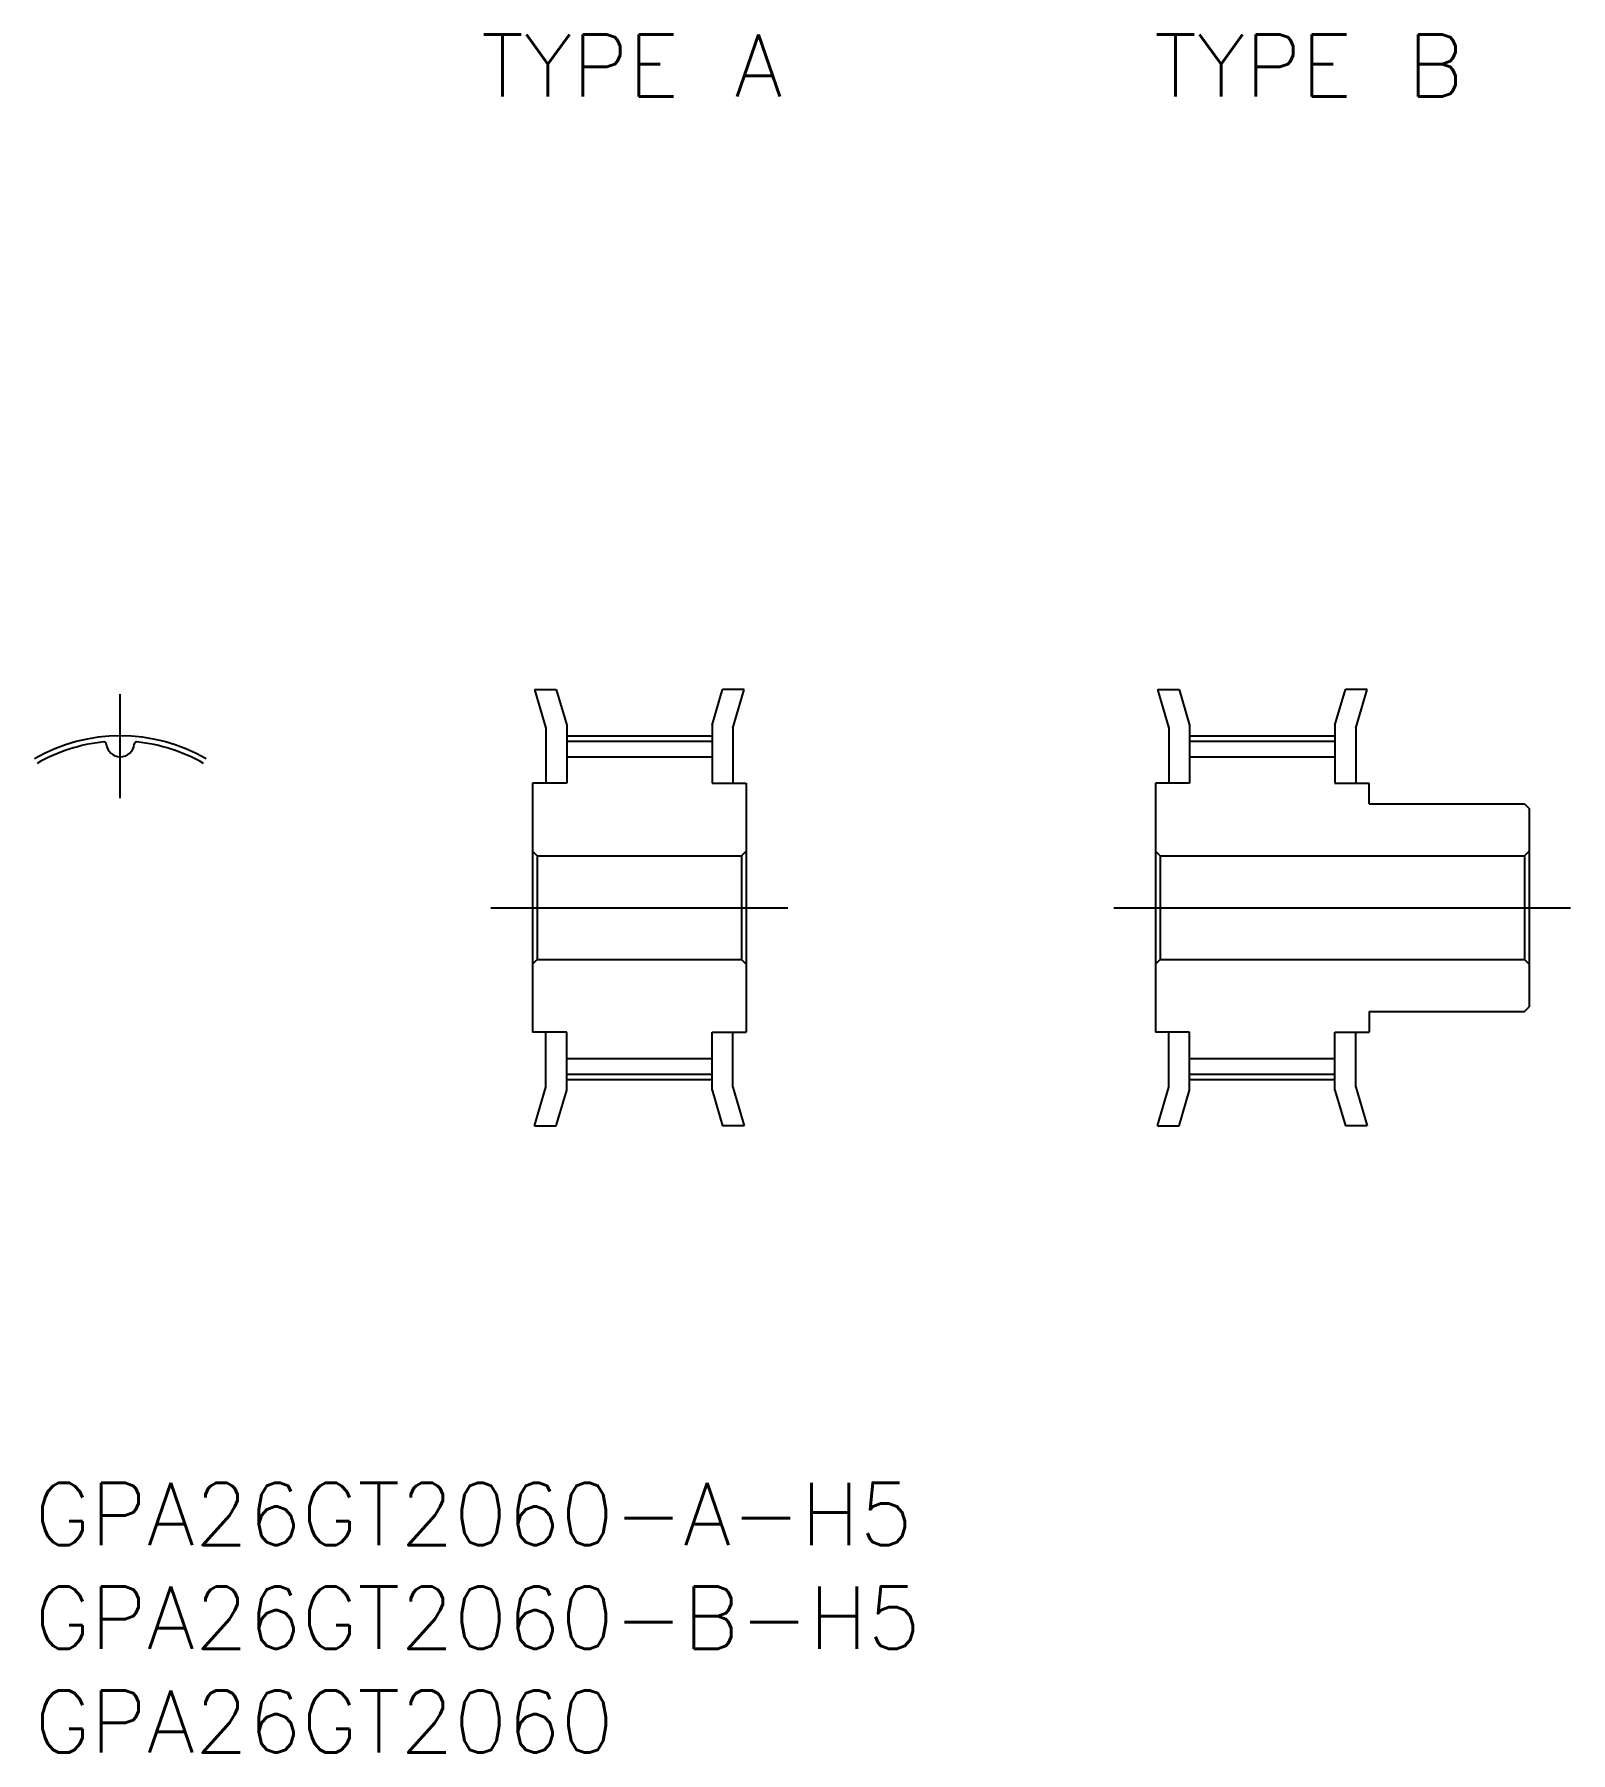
# Model space of a CAD drawing. Extents: x -4.1 to 69.8, y -40.7 to 42.1.
import ezdxf

# ---------------------------------------------------------------- set-up
doc = ezdxf.new("R2010")
doc.units = 0
doc.linetypes.add('CENTER', pattern=[50.8, 31.75, -6.35, 6.35, -6.35])
doc.layers.get('0').update_dxf_attribs({"linetype": 'CONTINUOUS'})
doc.layers.add('CENTER', color=1, linetype='CONTINUOUS')
doc.styles.get("Standard").update_dxf_attribs({"font": 'txt.shx', "height": 3, "bigfont": 'bigfont.shx'})

msp = doc.modelspace()

# ---------------------------------------------------------------- linework, layer by layer
at = {"color": 7, "linetype": 'CONTINUOUS'}
for p, q in [((19.95, 10.5), (20.5, 8.64)), ((19.95, 10.5), (20.993, 10.5)), ((20.993, 10.5), (21.5, 8.785)), ((28.5, 8.785), (29.007, 10.5)), ((30.05, 10.5), (29.007, 10.5)), ((29.5, 8.64), (30.05, 10.5)), ((49.95, 10.5), (50.5, 8.64)), ((49.95, 10.5), (50.993, 10.5)), ((50.993, 10.5), (51.5, 8.785)), ((58.5, 8.785), (59.007, 10.5)), ((60.05, 10.5), (59.007, 10.5)), ((59.5, 8.64), (60.05, 10.5)), ((20.5, 8.64), (20.5, 6)), ((21.5, 8.785), (21.5, 6)), ((28.5, 8.785), (28.5, 6)), ((29.5, 8.64), (29.5, 6)), ((50.5, 8.64), (50.5, 6)), ((51.5, 8.785), (51.5, 6)), ((58.5, 8.785), (58.5, 6)), ((59.5, 8.64), (59.5, 6)), ((21.5, 8.02), (28.5, 8.02)), ((51.5, 8.02), (58.5, 8.02)), ((21.5, 7.27), (28.5, 7.27)), ((51.5, 7.27), (58.5, 7.27)), ((19.85, 6), (19.85, -6)), ((21.5, 6), (19.85, 6)), ((28.5, 6), (30.15, 6)), ((30.15, 6), (30.15, -6)), ((49.85, 6), (49.85, -6)), ((51.5, 6), (49.85, 6)), ((58.5, 6), (60.15, 6)), ((60.15, 5), (60.15, 6)), ((60.15, 5), (67.625, 5)), ((67.625, 5), (67.85, 4.775)), ((67.85, 4.775), (67.85, -4.775)), ((19.85, 2.725), (20.075, 2.5)), ((20.075, 2.5), (29.925, 2.5)), ((20.075, 2.5), (20.075, -2.5)), ((30.15, 2.725), (29.925, 2.5)), ((29.925, 2.5), (29.925, -2.5)), ((49.85, 2.725), (50.075, 2.5)), ((50.075, 2.5), (67.625, 2.5)), ((50.075, 2.5), (50.075, -2.5)), ((67.85, 2.725), (67.625, 2.5)), ((67.625, 2.5), (67.625, -2.5)), ((19.85, -2.725), (20.075, -2.5)), ((20.075, -2.5), (29.925, -2.5)), ((30.15, -2.725), (29.925, -2.5)), ((49.85, -2.725), (50.075, -2.5)), ((50.075, -2.5), (67.625, -2.5)), ((67.85, -2.725), (67.625, -2.5)), ((67.625, -5), (67.85, -4.775)), ((60.15, -5), (67.625, -5)), ((60.15, -5), (60.15, -6)), ((21.5, -6), (19.85, -6)), ((20.5, -8.64), (20.5, -6)), ((21.5, -8.785), (21.5, -6)), ((28.5, -8.785), (28.5, -6)), ((28.5, -6), (30.15, -6)), ((29.5, -8.64), (29.5, -6)), ((51.5, -6), (49.85, -6)), ((50.5, -8.64), (50.5, -6)), ((51.5, -8.785), (51.5, -6)), ((58.5, -8.785), (58.5, -6)), ((58.5, -6), (60.15, -6)), ((59.5, -8.64), (59.5, -6)), ((21.5, -7.27), (28.5, -7.27)), ((51.5, -7.27), (58.5, -7.27)), ((21.5, -8.02), (28.5, -8.02)), ((51.5, -8.02), (58.5, -8.02)), ((19.95, -10.5), (20.5, -8.64)), ((20.993, -10.5), (21.5, -8.785)), ((28.5, -8.785), (29.007, -10.5)), ((29.5, -8.64), (30.05, -10.5)), ((49.95, -10.5), (50.5, -8.64)), ((50.993, -10.5), (51.5, -8.785)), ((58.5, -8.785), (59.007, -10.5)), ((59.5, -8.64), (60.05, -10.5)), ((19.95, -10.5), (20.993, -10.5)), ((30.05, -10.5), (29.007, -10.5)), ((49.95, -10.5), (50.993, -10.5)), ((60.05, -10.5), (59.007, -10.5))]:
    msp.add_line(p, q, dxfattribs=at)
for centre, radius, start, end in [((0, 0), 8.02, 95.68843, 120), ((-0.784, 7.869), 0.112, 5.57025, 95.68843), ((0, 7.945), 0.675, 185.57025, 354.42975), ((0.784, 7.869), 0.113, 84.31158, 174.42975), ((0, 0), 8.02, 60, 84.31157)]:
    msp.add_arc(centre, radius, start, end, dxfattribs=at)
at = {"layer": 'CENTER', "color": 1, "linetype": 'CENTER'}
for p, q in [((0, 5.27), (0, 10.275)), ((21.5, 8.275), (28.5, 8.275)), ((51.5, 8.275), (58.5, 8.275)), ((17.85, 0), (32.15, 0)), ((47.85, 0), (69.85, 0)), ((21.5, -8.275), (28.5, -8.275)), ((51.5, -8.275), (58.5, -8.275))]:
    msp.add_line(p, q, dxfattribs=at)
msp.add_arc((0, 0), 8.275, 60, 120, dxfattribs=at)

# ---------------------------------------------------------------- texts
at = {"color": 7, "linetype": 'CONTINUOUS'}
for s, p in [('TYPE A', (17.385, 39.06)), ('TYPE B', (49.798, 39.06)), ('GPA26GT2060-A-H5', (-4.129, -30.695)), ('GPA26GT2060-B-H5', (-4.129, -35.695)), ('GPA26GT2060', (-4.129, -40.695))]:
    msp.add_text(s, height=3, dxfattribs=at).set_placement(p)

doc.saveas('drawing.dxf')
